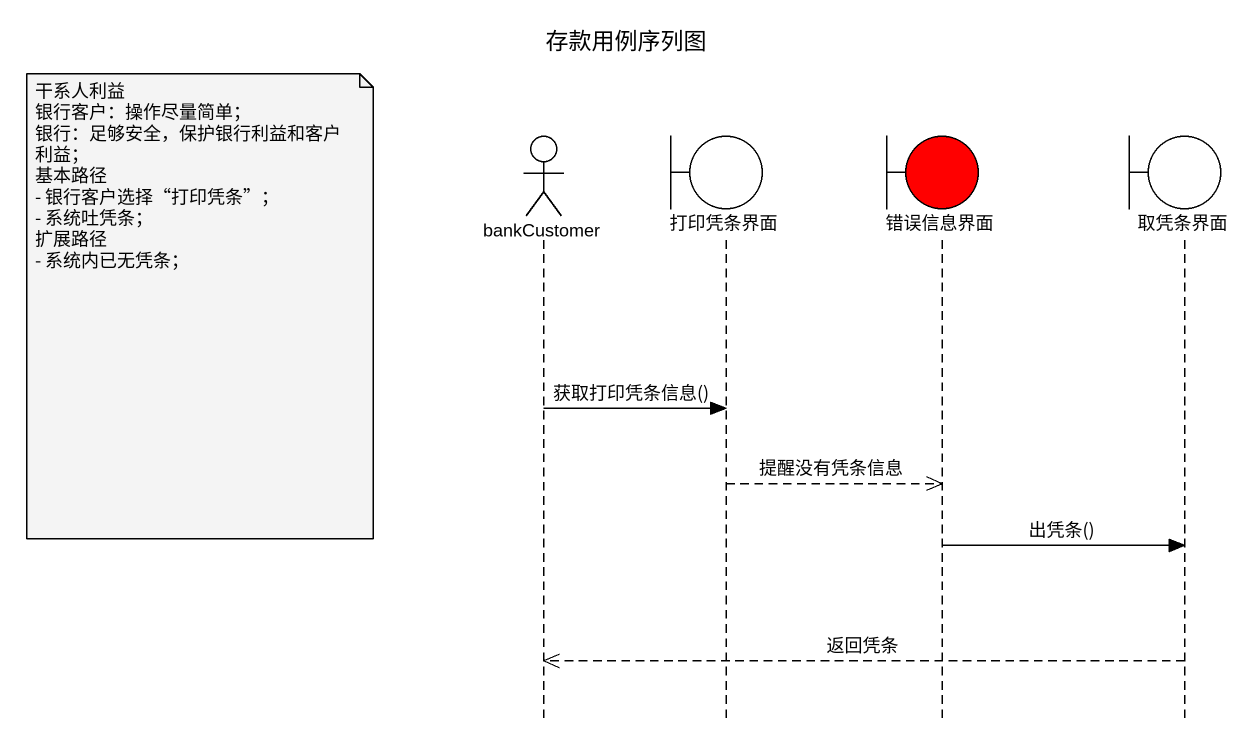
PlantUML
@startuml
title 存款用例序列图
hide footbox
actor bankCustomer
boundary 打印凭条界面
boundary 错误信息界面 #FF0000
boundary 取凭条界面

note left of bankCustomer
  干系人利益
  银行客户：操作尽量简单；
  银行：足够安全，保护银行利益和客户利益；
  基本路径
  - 银行客户选择“打印凭条”；
  - 系统吐凭条；
  扩展路径
  - 系统内已无凭条；
end note
bankCustomer -> 打印凭条界面 : 获取打印凭条信息()
打印凭条界面 -->> 错误信息界面 : 提醒没有凭条信息
错误信息界面 -> 取凭条界面 : 出凭条()
取凭条界面 -->> bankCustomer : 返回凭条
@enduml
